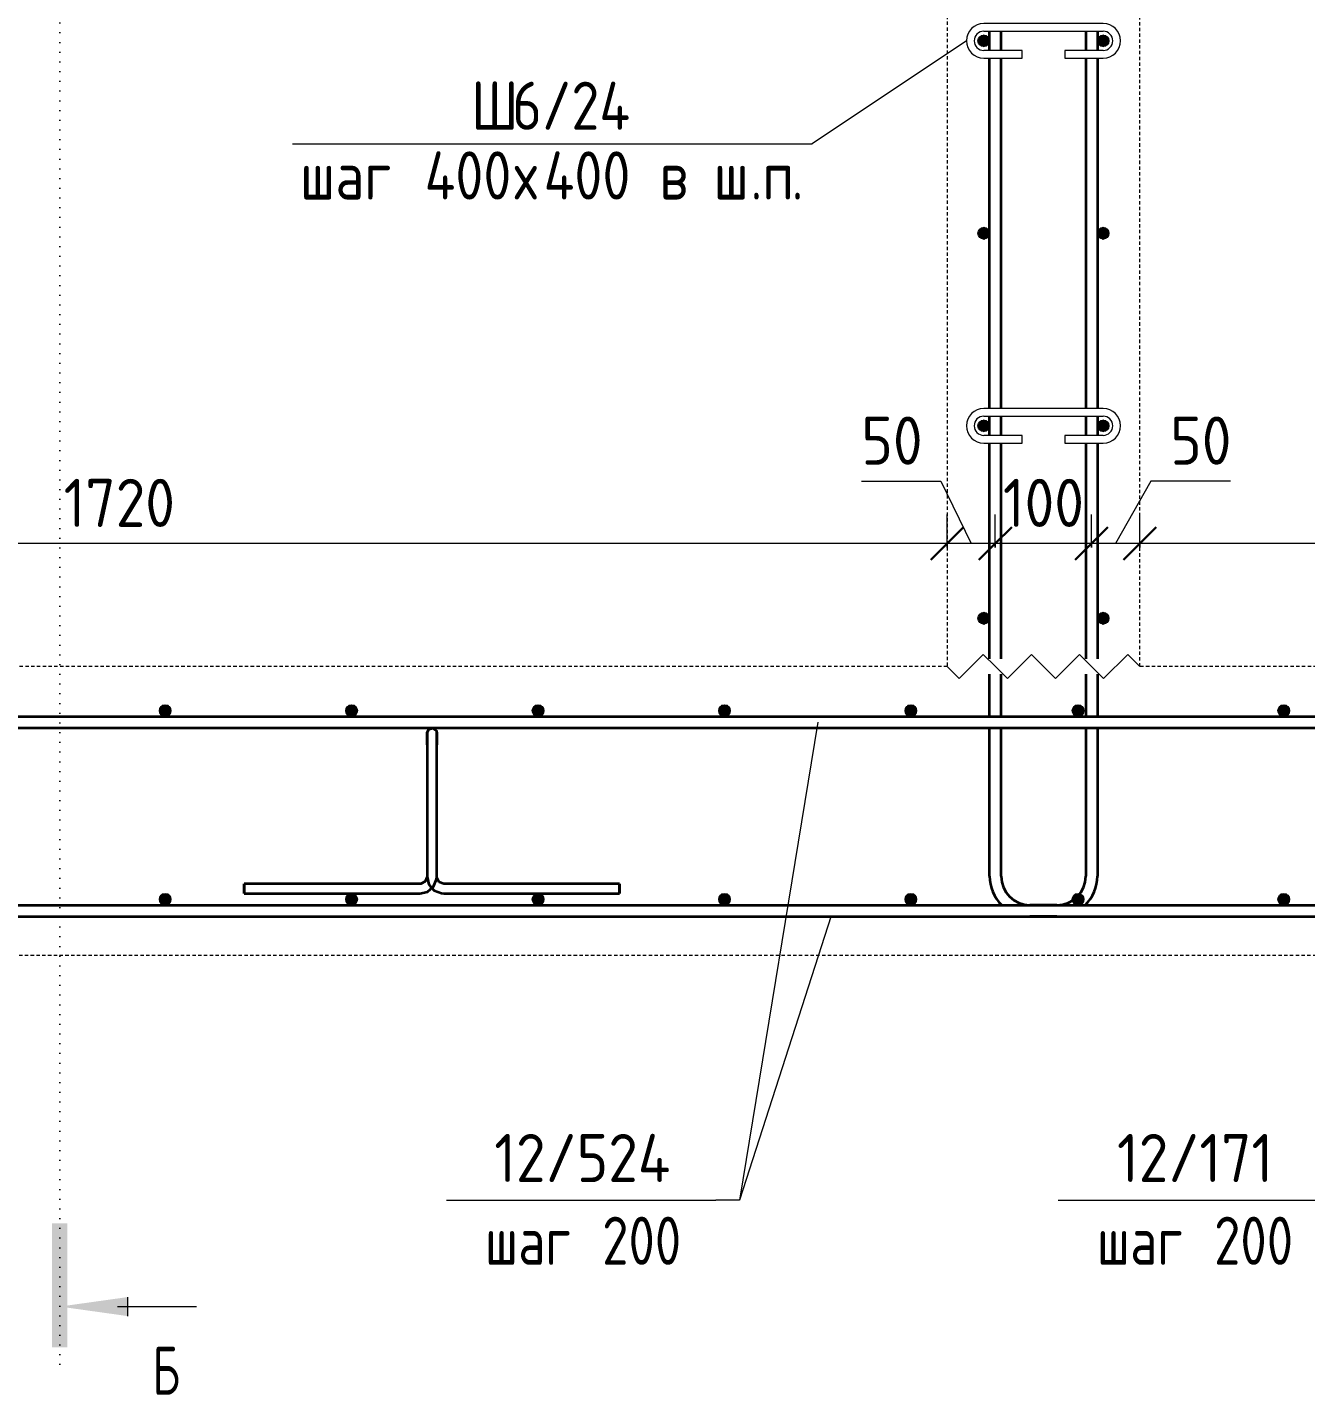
# Model space of a CAD drawing. Header units: millimetres. Extents: x -35709 to -15218, y -2926 to 78616.
# Drawn here: x -26317 to -24990, y -2747 to -1326 of the extents above; entities that cross this region are included whole.
import ezdxf

# ---------------------------------------------------------------- set-up
doc = ezdxf.new("R2010")
doc.units = ezdxf.units.MM
doc.linetypes.add('01 Штриховая _4 мм_', pattern=[6, 3.5, -2.5])
doc.linetypes.add('04 Пунктир 10мм', pattern=[10, 0, -10])
for name, color, linetype, lineweight in [('AA_Dim', 7, 'Continuous', 9), ('AA_Dim-20', 7, 'Continuous', 9), ('AA_Oformlenie', 7, 'Continuous', 9), ('AA_Razrez', 7, 'Continuous', 9), ('AA_Vinoska', 7, 'Continuous', 9), ('KR_Armatura', 7, 'Continuous', 20), ('KR_Armatura_Tonkie', 7, 'Continuous', 20)]:
    doc.layers.add(name, color=color, linetype=linetype, lineweight=lineweight)
doc.layers.add('AF_Stena_Опалубка', color=7, linetype='Continuous', lineweight=20, true_color=0x0063c6)
doc.layers.add('KR_Fundament', color=7, linetype='Continuous', lineweight=20, true_color=0x804000)
doc.styles.add('ISOCPEUR', font='isocpeur.TTF', dxfattribs={"width": 0.7, "height": 50})
doc.styles.add('ISOCPEUR_1', font='isocpeur.TTF', dxfattribs={"width": 0.9, "height": 50})
doc.styles.add('ISOCPEUR_2', font='isocpeur.TTF', dxfattribs={"width": 0.8, "height": 50})
doc.styles.add('ISOCPEUR_4', font='isocpeur.TTF', dxfattribs={"width": 0.85, "height": 50})
doc.dimstyles.new('00_Точн_3_знака__прозр_', dxfattribs={"dimscale": 304.8, "dimtxt": 50.137748, "dimasz": 0.111549, "dimexe": 0.098425, "dimexo": 0.065617, "dimgap": 0.006562, "dimtad": 1, "dimdec": 3, "dimrnd": 0.001, "dimdsep": 46, "dimtxsty": 'ISOCPEUR_1', "dimblk1": 'OBLIQUE', "dimblk2": 'OBLIQUE', "dimsah": 1, "dimcen": 0.09, "dimdle": 0.098425, "dimazin": 0, "dimtfac": 1, "dimtdec": 4, "dimtix": 1, "dimtmove": 0, "dimatfit": 3, "dimfxl": 1, "dimtvp": 1, "dimtolj": 1, "dimtzin": 0, "dimlwd": 18, "dimlwe": 18, "dimarcsym": 2})
doc.dimstyles.new('00_Точн_3_знака__прозр__1', dxfattribs={"dimscale": 304.8, "dimtxt": 50.137748, "dimasz": 0.111549, "dimexe": 0.098425, "dimexo": 0.065617, "dimgap": 0.006562, "dimtad": 1, "dimdec": 3, "dimrnd": 0.001, "dimdsep": 46, "dimtxsty": 'ISOCPEUR_1', "dimblk1": 'OBLIQUE', "dimblk2": 'OBLIQUE', "dimsah": 1, "dimcen": 0.09, "dimdle": 0.098425, "dimazin": 0, "dimtfac": 1, "dimtdec": 4, "dimtix": 1, "dimtmove": 1, "dimatfit": 3, "dimfxl": 1, "dimtvp": 1, "dimtolj": 1, "dimtzin": 0, "dimlwd": 18, "dimlwe": 18, "dimarcsym": 2})

# ---------------------------------------------------------------- blocks, each defined once
blk = doc.blocks.new('261_Лягушка _НесАрм_РабПлоск_ - 10 А240-3854957-А-А Арм')
at = {"layer": 'KR_Armatura_Tonkie', "lineweight": 35}
for p, q in [((30369.8, -2071.5), (30369.8, -2208.5)), ((30369.8, -2071.5), (30369.8, -2208.5)), ((30379.8, -2208.5), (30379.8, -2071.5)), ((30379.8, -2208.5), (30379.8, -2071.5)), ((30362.3, -2216), (30179.8, -2216)), ((30179.8, -2226), (30179.8, -2216)), ((30179.8, -2216), (30179.8, -2226)), ((30569.8, -2216), (30387.3, -2216)), ((30569.8, -2216), (30569.8, -2226)), ((30569.8, -2226), (30569.8, -2216)), ((30179.8, -2226), (30362.3, -2226)), ((30387.3, -2226), (30569.8, -2226))]:
    blk.add_line(p, q, dxfattribs=at)
at = {"layer": 'KR_Armatura_Tonkie', "lineweight": 35, "flags": 128}
for points in [[(30369.8, -2059), (30371.7, -2055.1), (30375.9, -2054.1), (30379.3, -2056.7), (30379.8, -2059)], [(30369.8, -2059), (30369.8, -2060.9), (30369.8, -2066.1), (30369.8, -2071.5)], [(30369.8, -2071.5), (30369.8, -2064.8), (30369.8, -2060.2), (30369.8, -2059)], [(30379.8, -2071.5), (30379.8, -2064.8), (30379.8, -2060.2), (30379.8, -2059)], [(30379.8, -2059), (30379.8, -2060.9), (30379.8, -2066.1), (30379.8, -2071.5)], [(30362.3, -2226), (30370.4, -2224.1), (30376.6, -2218.7), (30379.7, -2211), (30379.8, -2208.5)], [(30369.8, -2208.5), (30368, -2213.5), (30363.2, -2215.9), (30362.3, -2216)], [(30369.8, -2208.5), (30371.8, -2216.5), (30377.2, -2222.7), (30384.8, -2225.8), (30387.3, -2226)], [(30387.3, -2216), (30382.4, -2214.1), (30379.9, -2209.4), (30379.8, -2208.5)]]:
    blk.add_lwpolyline(points, dxfattribs=at)
blk = doc.blocks.new('Последовательность узлов - 3мм масшт20 маскировка-904226-А-А Арм')
at = {"layer": 'AA_Oformlenie'}
for p, q in [((31692.6, -282.5), (31717.6, -257.5)), ((31730.1, -270), (31717.6, -257.5)), ((31742.6, -282.5), (31767.6, -257.5)), ((31780.1, -270), (31767.6, -257.5)), ((31792.6, -282.5), (31817.6, -257.5)), ((31830.1, -270), (31817.6, -257.5)), ((31842.6, -282.5), (31867.6, -257.5)), ((31880.1, -270), (31867.6, -257.5)), ((31680.1, -270), (31692.6, -282.5)), ((31730.1, -270), (31742.6, -282.5)), ((31780.1, -270), (31792.6, -282.5)), ((31830.1, -270), (31842.6, -282.5))]:
    blk.add_line(p, q, dxfattribs=at)
blk = doc.blocks.new('079_Шпилька _ЭлУзла_ - d8 А240-3883367-А-А Арм')
at = {"layer": 'AA_Oformlenie'}
for p, q in [((29922.1, -302), (29798.1, -302)), ((29798.1, -310), (29922.1, -310)), ((29838.1, -330), (29798.1, -330)), ((29798.1, -338), (29838.1, -338)), ((29838.1, -338), (29838.1, -330)), ((29922.1, -330), (29882.1, -330)), ((29882.1, -330), (29882.1, -338)), ((29882.1, -338), (29922.1, -338))]:
    blk.add_line(p, q, dxfattribs=at)
for centre, radius, start, end in [((29798.1, -320), 18, 90, 270), ((29798.1, -320), 10, 90, 270), ((29922.1, -320), 18, 270, 90), ((29922.1, -320), 10, 270, 90)]:
    blk.add_arc(centre, radius, start, end, dxfattribs=at)
blk = doc.blocks.new('Разрез - Номер узла_ спереди-394134-А-А Арм')
at = {"layer": 'AA_Razrez'}
for points in [[(30750.2, -2568.6), (30766.2, -2568.6), (30766.2, -2697.7), (30750.2, -2697.7)], [(30829, -2645.3), (30829, -2665.1), (30758.3, -2655.2)]]:
    blk.add_hatch(color=256, dxfattribs=at).paths.add_polyline_path(points)
for p, q in [((30818.3, -2655.2), (30900.2, -2655.2)), ((30829, -2665.1), (30829, -2645.3))]:
    blk.add_line(p, q, dxfattribs=at)
blk = doc.blocks.new('DIMBLOCK63-А-А Арм')
at = {"layer": 'AA_Dim-20', "color": 30, "lineweight": 18, "true_color": 0xff8000, "transparency": 16777216}
for p, q in [((-25162, -1866.3), (-25162, -1832.2)), ((-22362, -1866.3), (-22362, -1832.2)), ((-22362, -1862.2), (-25162, -1862.2)), ((-25162, -1862.2), (-25162, -1866.3)), ((-22362, -1862.2), (-22362, -1866.3))]:
    blk.add_line(p, q, dxfattribs=at)
at = {"layer": 'AA_Dim-20', "color": 30, "lineweight": 30, "true_color": 0xff8000, "transparency": 16777216}
for p, q in [((-25162, -1862.2), (-25145, -1845.2)), ((-22362, -1862.2), (-22345, -1845.2)), ((-25162, -1862.2), (-25179, -1879.2)), ((-22362, -1862.2), (-22379, -1879.2))]:
    blk.add_line(p, q, dxfattribs=at)
at = {"layer": 'AA_Dim-20', "color": 0, "lineweight": 18, "transparency": 16777216, "insert": (-23824.4, -1795.1), "char_height": 50, "width": 149.846, "attachment_point": 1, "line_spacing_factor": 1.135194, "style": 'ISOCPEUR_1'}
blk.add_mtext('2800', dxfattribs=at)
blk = doc.blocks.new('_Oblique')
at = {"color": 0, "linetype": 'ByBlock', "lineweight": -2}
blk.add_line((-0.5, -0.5), (0.5, 0.5), dxfattribs=at)
blk = doc.blocks.new('DIMBLOCK64-А-А Арм')
at = {"layer": 'AA_Dim-20', "color": 30, "lineweight": 18, "true_color": 0xff8000, "transparency": 16777216}
for p, q in [((-25150.3, -1797.5), (-25187, -1862.2)), ((-25067.8, -1797.5), (-25150.3, -1797.5)), ((-25212, -1866.3), (-25212, -1832.2)), ((-25162, -1866.3), (-25162, -1832.2)), ((-25162, -1862.2), (-25212, -1862.2)), ((-25212, -1862.2), (-25212, -1866.3)), ((-25162, -1862.2), (-25162, -1866.3))]:
    blk.add_line(p, q, dxfattribs=at)
at = {"layer": 'AA_Dim-20', "color": 30, "lineweight": 30, "true_color": 0xff8000, "transparency": 16777216}
for p, q in [((-25212, -1862.2), (-25195, -1845.2)), ((-25162, -1862.2), (-25145, -1845.2)), ((-25212, -1862.2), (-25229, -1879.2)), ((-25162, -1862.2), (-25179, -1879.2))]:
    blk.add_line(p, q, dxfattribs=at)
at = {"layer": 'AA_Dim-20', "color": 0, "lineweight": 18, "transparency": 16777216, "insert": (-25130.3, -1730.4), "char_height": 50, "width": 74.923, "attachment_point": 1, "line_spacing_factor": 1.135194, "style": 'ISOCPEUR_1'}
blk.add_mtext('50', dxfattribs=at)
blk = doc.blocks.new('DIMBLOCK65-А-А Арм')
at = {"layer": 'AA_Dim-20', "color": 30, "lineweight": 18, "true_color": 0xff8000, "transparency": 16777216}
for p, q in [((-25312, -1866.3), (-25312, -1832.2)), ((-25212, -1866.3), (-25212, -1832.2)), ((-25212, -1862.2), (-25312, -1862.2)), ((-25312, -1862.2), (-25312, -1866.3)), ((-25212, -1862.2), (-25212, -1866.3))]:
    blk.add_line(p, q, dxfattribs=at)
at = {"layer": 'AA_Dim-20', "color": 30, "lineweight": 30, "true_color": 0xff8000, "transparency": 16777216}
for p, q in [((-25312, -1862.2), (-25295, -1845.2)), ((-25212, -1862.2), (-25195, -1845.2)), ((-25312, -1862.2), (-25329, -1879.2)), ((-25212, -1862.2), (-25229, -1879.2))]:
    blk.add_line(p, q, dxfattribs=at)
at = {"layer": 'AA_Dim-20', "color": 0, "lineweight": 18, "transparency": 16777216, "insert": (-25304.1, -1795.1), "char_height": 50, "width": 101.032, "attachment_point": 1, "line_spacing_factor": 1.135194, "style": 'ISOCPEUR_1'}
blk.add_mtext('100', dxfattribs=at)
blk = doc.blocks.new('DIMBLOCK66-А-А Арм')
at = {"layer": 'AA_Dim-20', "color": 30, "lineweight": 18, "true_color": 0xff8000, "transparency": 16777216}
for p, q in [((-25451.1, -1797.5), (-25368.7, -1797.5)), ((-25368.7, -1797.5), (-25337, -1862.2)), ((-25362, -1866.3), (-25362, -1832.2)), ((-25312, -1866.3), (-25312, -1832.2)), ((-25312, -1862.2), (-25362, -1862.2)), ((-25362, -1862.2), (-25362, -1866.3)), ((-25312, -1862.2), (-25312, -1866.3))]:
    blk.add_line(p, q, dxfattribs=at)
at = {"layer": 'AA_Dim-20', "color": 30, "lineweight": 30, "true_color": 0xff8000, "transparency": 16777216}
for p, q in [((-25362, -1862.2), (-25345, -1845.2)), ((-25312, -1862.2), (-25295, -1845.2)), ((-25362, -1862.2), (-25379, -1879.2)), ((-25312, -1862.2), (-25329, -1879.2))]:
    blk.add_line(p, q, dxfattribs=at)
at = {"layer": 'AA_Dim-20', "color": 0, "lineweight": 18, "transparency": 16777216, "insert": (-25451.1, -1730.4), "char_height": 50, "width": 74.923, "attachment_point": 1, "line_spacing_factor": 1.135194, "style": 'ISOCPEUR_1'}
blk.add_mtext('50', dxfattribs=at)
blk = doc.blocks.new('DIMBLOCK67-А-А Арм')
at = {"layer": 'AA_Dim-20', "color": 30, "lineweight": 18, "true_color": 0xff8000, "transparency": 16777216}
for p, q in [((-27082, -1866.3), (-27082, -1832.2)), ((-25362, -1866.3), (-25362, -1832.2)), ((-25362, -1862.2), (-27082, -1862.2)), ((-27082, -1862.2), (-27082, -1866.3)), ((-25362, -1862.2), (-25362, -1866.3))]:
    blk.add_line(p, q, dxfattribs=at)
at = {"layer": 'AA_Dim-20', "color": 30, "lineweight": 30, "true_color": 0xff8000, "transparency": 16777216}
for p, q in [((-27082, -1862.2), (-27065, -1845.2)), ((-25362, -1862.2), (-25345, -1845.2)), ((-27082, -1862.2), (-27099, -1879.2)), ((-25362, -1862.2), (-25379, -1879.2))]:
    blk.add_line(p, q, dxfattribs=at)
at = {"layer": 'AA_Dim-20', "color": 0, "lineweight": 18, "transparency": 16777216, "insert": (-26279.7, -1795.1), "char_height": 50, "width": 138.494, "attachment_point": 1, "line_spacing_factor": 1.135194, "style": 'ISOCPEUR_1'}
blk.add_mtext('1720', dxfattribs=at)
blk = doc.blocks.new('042_М_Арматуры - Диам длина поз _ Комментарий-2260297-А-А Арм')
at = {"layer": 'AA_Vinoska'}
blk.add_line((34200.8, -2510.4), (34480.8, -2510.4), dxfattribs=at)
blk = doc.blocks.new('044_М_Универсальная с полкой - Марка_Комментарий полка 27-3828024-А-А Арм')
at = {"layer": 'AA_Vinoska'}
blk.add_line((30159.1, -1447), (30699.1, -1447), dxfattribs=at)

msp = doc.modelspace()

# ---------------------------------------------------------------- hatches: boundary and pattern name
at = {"layer": 'KR_Armatura'}
h = msp.add_hatch(color=256, dxfattribs=at)
edge = h.paths.add_edge_path()
edge.add_arc((-25323.9876, -1340), 6, 0, 360)
for points in [[(-25323.9876, -1346), (-25318.7914, -1343), (-25318.7914, -1337), (-25323.9876, -1334), (-25329.1837, -1337), (-25329.1837, -1343)], [(-25199.9876, -1346), (-25194.7914, -1343), (-25194.7914, -1337), (-25199.9876, -1334), (-25205.1837, -1337), (-25205.1837, -1343)], [(-25323.9876, -1546), (-25318.7914, -1543), (-25318.7914, -1537), (-25323.9876, -1534), (-25329.1837, -1537), (-25329.1837, -1543)], [(-25199.9876, -1546), (-25194.7914, -1543), (-25194.7914, -1537), (-25199.9876, -1534), (-25205.1837, -1537), (-25205.1837, -1543)], [(-25323.9876, -1746), (-25318.7914, -1743), (-25318.7914, -1737), (-25323.9876, -1734), (-25329.1837, -1737), (-25329.1837, -1743)], [(-25199.9876, -1746), (-25194.7914, -1743), (-25194.7914, -1737), (-25199.9876, -1734), (-25205.1837, -1737), (-25205.1837, -1743)], [(-25323.9876, -1946), (-25318.7914, -1943), (-25318.7914, -1937), (-25323.9876, -1934), (-25329.1837, -1937), (-25329.1837, -1943)], [(-25199.9876, -1946), (-25194.7914, -1943), (-25194.7914, -1937), (-25199.9876, -1934), (-25205.1837, -1937), (-25205.1837, -1943)], [(-26177.2098, -2041.1962), (-26171.2098, -2041.1962), (-26168.2098, -2036), (-26171.2098, -2030.8038), (-26177.2098, -2030.8038), (-26180.2098, -2036)], [(-25983.5802, -2041.1962), (-25977.5802, -2041.1962), (-25974.5802, -2036), (-25977.5802, -2030.8038), (-25983.5802, -2030.8038), (-25986.5802, -2036)], [(-25789.9505, -2041.1962), (-25783.9505, -2041.1962), (-25780.9505, -2036), (-25783.9505, -2030.8038), (-25789.9505, -2030.8038), (-25792.9505, -2036)], [(-25590.3209, -2041.1962), (-25587.3209, -2036), (-25590.3209, -2030.8038), (-25596.3209, -2030.8038), (-25599.3209, -2036), (-25596.3209, -2041.1962)], [(-25402.6913, -2041.1962), (-25396.6913, -2041.1962), (-25393.6913, -2036), (-25396.6913, -2030.8038), (-25402.6913, -2030.8038), (-25405.6913, -2036)], [(-25229.0616, -2041.1962), (-25223.0616, -2041.1962), (-25220.0616, -2036), (-25223.0616, -2030.8038), (-25229.0616, -2030.8038), (-25232.0616, -2036)], [(-25015.432, -2041.1962), (-25009.432, -2041.1962), (-25006.432, -2036), (-25009.432, -2030.8038), (-25015.432, -2030.8038), (-25018.432, -2036)], [(-26177.2098, -2237.1962), (-26171.2098, -2237.1962), (-26168.2098, -2232), (-26171.2098, -2226.8038), (-26177.2098, -2226.8038), (-26180.2098, -2232)], [(-25983.5802, -2237.1962), (-25977.5802, -2237.1962), (-25974.5802, -2232), (-25977.5802, -2226.8038), (-25983.5802, -2226.8038), (-25986.5802, -2232)], [(-25789.9505, -2237.1962), (-25783.9505, -2237.1962), (-25780.9505, -2232), (-25783.9505, -2226.8038), (-25789.9505, -2226.8038), (-25792.9505, -2232)], [(-25590.3209, -2237.1962), (-25587.3209, -2232), (-25590.3209, -2226.8038), (-25596.3209, -2226.8038), (-25599.3209, -2232), (-25596.3209, -2237.1962)], [(-25402.6913, -2237.1962), (-25396.6913, -2237.1962), (-25393.6913, -2232), (-25396.6913, -2226.8038), (-25402.6913, -2226.8038), (-25405.6913, -2232)], [(-25229.0616, -2237.1962), (-25223.0616, -2237.1962), (-25220.0616, -2232), (-25223.0616, -2226.8038), (-25229.0616, -2226.8038), (-25232.0616, -2232)], [(-25015.432, -2237.1962), (-25009.432, -2237.1962), (-25006.432, -2232), (-25009.432, -2226.8038), (-25015.432, -2226.8038), (-25018.432, -2232)]]:
    msp.add_hatch(color=256, dxfattribs=at).paths.add_polyline_path(points)
h = msp.add_hatch(color=256, dxfattribs=at)
edge = h.paths.add_edge_path()
edge.add_arc((-25199.9876, -1340), 6, 0, 360)
h = msp.add_hatch(color=256, dxfattribs=at)
edge = h.paths.add_edge_path()
edge.add_arc((-25323.9876, -1540), 6, 0, 360)
h = msp.add_hatch(color=256, dxfattribs=at)
edge = h.paths.add_edge_path()
edge.add_arc((-25199.9876, -1540), 6, 0, 360)
h = msp.add_hatch(color=256, dxfattribs=at)
edge = h.paths.add_edge_path()
edge.add_arc((-25323.9876, -1740), 6, 0, 360)
h = msp.add_hatch(color=256, dxfattribs=at)
edge = h.paths.add_edge_path()
edge.add_arc((-25199.9876, -1740), 6, 0, 360)
h = msp.add_hatch(color=256, dxfattribs=at)
edge = h.paths.add_edge_path()
edge.add_arc((-25323.9876, -1940), 6, 0, 360)
h = msp.add_hatch(color=256, dxfattribs=at)
edge = h.paths.add_edge_path()
edge.add_arc((-25199.9876, -1940), 6, 0, 360)
h = msp.add_hatch(color=256, dxfattribs=at)
edge = h.paths.add_edge_path()
edge.add_arc((-26174.2098, -2036), 6, 0, 360)
h = msp.add_hatch(color=256, dxfattribs=at)
edge = h.paths.add_edge_path()
edge.add_arc((-25980.5802, -2036), 6, 0, 360)
h = msp.add_hatch(color=256, dxfattribs=at)
edge = h.paths.add_edge_path()
edge.add_arc((-25786.9505, -2036), 6, 0, 360)
h = msp.add_hatch(color=256, dxfattribs=at)
edge = h.paths.add_edge_path()
edge.add_arc((-25593.3209, -2036), 6, 0, 360)
h = msp.add_hatch(color=256, dxfattribs=at)
edge = h.paths.add_edge_path()
edge.add_arc((-25399.6913, -2036), 6, 0, 360)
h = msp.add_hatch(color=256, dxfattribs=at)
edge = h.paths.add_edge_path()
edge.add_arc((-25226.0616, -2036), 6, 0, 360)
h = msp.add_hatch(color=256, dxfattribs=at)
edge = h.paths.add_edge_path()
edge.add_arc((-25012.432, -2036), 6, 0, 360)
h = msp.add_hatch(color=256, dxfattribs=at)
edge = h.paths.add_edge_path()
edge.add_arc((-26174.2098, -2232), 6, 0, 360)
h = msp.add_hatch(color=256, dxfattribs=at)
edge = h.paths.add_edge_path()
edge.add_arc((-25980.5802, -2232), 6, 0, 360)
h = msp.add_hatch(color=256, dxfattribs=at)
edge = h.paths.add_edge_path()
edge.add_arc((-25786.9505, -2232), 6, 0, 360)
h = msp.add_hatch(color=256, dxfattribs=at)
edge = h.paths.add_edge_path()
edge.add_arc((-25593.3209, -2232), 6, 0, 360)
h = msp.add_hatch(color=256, dxfattribs=at)
edge = h.paths.add_edge_path()
edge.add_arc((-25399.6913, -2232), 6, 0, 360)
h = msp.add_hatch(color=256, dxfattribs=at)
edge = h.paths.add_edge_path()
edge.add_arc((-25226.0616, -2232), 6, 0, 360)
h = msp.add_hatch(color=256, dxfattribs=at)
edge = h.paths.add_edge_path()
edge.add_arc((-25012.432, -2232), 6, 0, 360)

# ---------------------------------------------------------------- linework, layer by layer
at = {"layer": 'AA_Razrez', "color": 7, "linetype": '04 Пунктир 10мм', "true_color": 0xffffff}
msp.add_line((-26283.7576, -2715.2025), (-26283.7576, 423.0691), dxfattribs=at)
at = {"layer": 'AA_Vinoska'}
for p, q in [((-25341.9876, -1340), (-25502.1385, -1446.9983)), ((-25496.318, -2048), (-25577.7304, -2544.7967)), ((-25482.5794, -2249.0754), (-25577.5561, -2544.7967)), ((-25577.7304, -2544.7967), (-25602.1797, -2544.7967)), ((-25577.5561, -2544.7967), (-25602.1797, -2544.7967))]:
    msp.add_line(p, q, dxfattribs=at)
at = {"layer": 'AF_Stena_Опалубка', "linetype": '01 Штриховая _4 мм_'}
for p, q in [((-25361.9876, -270), (-25361.9876, -1990)), ((-25161.9876, -1990), (-25161.9876, -270))]:
    msp.add_line(p, q, dxfattribs=at)
at = {"layer": 'KR_Armatura'}
for p, q in [((-25323.9876, -1334), (-25329.1837, -1337)), ((-25318.7914, -1337), (-25323.9876, -1334)), ((-25199.9876, -1334), (-25205.1837, -1337)), ((-25194.7914, -1337), (-25199.9876, -1334)), ((-25329.1837, -1337), (-25329.1837, -1343)), ((-25329.1837, -1343), (-25323.9876, -1346)), ((-25323.9876, -1346), (-25318.7914, -1343)), ((-25318.7914, -1343), (-25318.7914, -1337)), ((-25205.1837, -1337), (-25205.1837, -1343)), ((-25205.1837, -1343), (-25199.9876, -1346)), ((-25199.9876, -1346), (-25194.7914, -1343)), ((-25194.7914, -1343), (-25194.7914, -1337)), ((-25323.9876, -1534), (-25329.1837, -1537)), ((-25318.7914, -1537), (-25323.9876, -1534)), ((-25199.9876, -1534), (-25205.1837, -1537)), ((-25194.7914, -1537), (-25199.9876, -1534)), ((-25329.1837, -1537), (-25329.1837, -1543)), ((-25329.1837, -1543), (-25323.9876, -1546)), ((-25323.9876, -1546), (-25318.7914, -1543)), ((-25318.7914, -1543), (-25318.7914, -1537)), ((-25205.1837, -1537), (-25205.1837, -1543)), ((-25205.1837, -1543), (-25199.9876, -1546)), ((-25199.9876, -1546), (-25194.7914, -1543)), ((-25194.7914, -1543), (-25194.7914, -1537)), ((-25323.9876, -1734), (-25329.1837, -1737)), ((-25329.1837, -1737), (-25329.1837, -1743)), ((-25329.1837, -1743), (-25323.9876, -1746)), ((-25318.7914, -1737), (-25323.9876, -1734)), ((-25323.9876, -1746), (-25318.7914, -1743)), ((-25318.7914, -1743), (-25318.7914, -1737)), ((-25199.9876, -1734), (-25205.1837, -1737)), ((-25205.1837, -1737), (-25205.1837, -1743)), ((-25205.1837, -1743), (-25199.9876, -1746)), ((-25194.7914, -1737), (-25199.9876, -1734)), ((-25199.9876, -1746), (-25194.7914, -1743)), ((-25194.7914, -1743), (-25194.7914, -1737)), ((-25323.9876, -1934), (-25329.1837, -1937)), ((-25329.1837, -1937), (-25329.1837, -1943)), ((-25329.1837, -1943), (-25323.9876, -1946)), ((-25318.7914, -1937), (-25323.9876, -1934)), ((-25323.9876, -1946), (-25318.7914, -1943)), ((-25318.7914, -1943), (-25318.7914, -1937)), ((-25199.9876, -1934), (-25205.1837, -1937)), ((-25205.1837, -1937), (-25205.1837, -1943)), ((-25205.1837, -1943), (-25199.9876, -1946)), ((-25194.7914, -1937), (-25199.9876, -1934)), ((-25199.9876, -1946), (-25194.7914, -1943)), ((-25194.7914, -1943), (-25194.7914, -1937)), ((-26177.2098, -2030.8038), (-26180.2098, -2036)), ((-26171.2098, -2030.8038), (-26177.2098, -2030.8038)), ((-26168.2098, -2036), (-26171.2098, -2030.8038)), ((-25983.5802, -2030.8038), (-25986.5802, -2036)), ((-25977.5802, -2030.8038), (-25983.5802, -2030.8038)), ((-25974.5802, -2036), (-25977.5802, -2030.8038)), ((-25789.9505, -2030.8038), (-25792.9505, -2036)), ((-25783.9505, -2030.8038), (-25789.9505, -2030.8038)), ((-25780.9505, -2036), (-25783.9505, -2030.8038)), ((-25596.3209, -2030.8038), (-25599.3209, -2036)), ((-25590.3209, -2030.8038), (-25596.3209, -2030.8038)), ((-25587.3209, -2036), (-25590.3209, -2030.8038)), ((-25402.6913, -2030.8038), (-25405.6913, -2036)), ((-25396.6913, -2030.8038), (-25402.6913, -2030.8038)), ((-25393.6913, -2036), (-25396.6913, -2030.8038)), ((-25229.0616, -2030.8038), (-25232.0616, -2036)), ((-25223.0616, -2030.8038), (-25229.0616, -2030.8038)), ((-25220.0616, -2036), (-25223.0616, -2030.8038)), ((-25015.432, -2030.8038), (-25018.432, -2036)), ((-25009.432, -2030.8038), (-25015.432, -2030.8038)), ((-25006.432, -2036), (-25009.432, -2030.8038)), ((-26180.2098, -2036), (-26177.2098, -2041.1962)), ((-26177.2098, -2041.1962), (-26171.2098, -2041.1962)), ((-26171.2098, -2041.1962), (-26168.2098, -2036)), ((-25986.5802, -2036), (-25983.5802, -2041.1962)), ((-25983.5802, -2041.1962), (-25977.5802, -2041.1962)), ((-25977.5802, -2041.1962), (-25974.5802, -2036)), ((-25792.9505, -2036), (-25789.9505, -2041.1962)), ((-25789.9505, -2041.1962), (-25783.9505, -2041.1962)), ((-25783.9505, -2041.1962), (-25780.9505, -2036)), ((-25599.3209, -2036), (-25596.3209, -2041.1962)), ((-25596.3209, -2041.1962), (-25590.3209, -2041.1962)), ((-25590.3209, -2041.1962), (-25587.3209, -2036)), ((-25405.6913, -2036), (-25402.6913, -2041.1962)), ((-25402.6913, -2041.1962), (-25396.6913, -2041.1962)), ((-25396.6913, -2041.1962), (-25393.6913, -2036)), ((-25232.0616, -2036), (-25229.0616, -2041.1962)), ((-25229.0616, -2041.1962), (-25223.0616, -2041.1962)), ((-25223.0616, -2041.1962), (-25220.0616, -2036)), ((-25018.432, -2036), (-25015.432, -2041.1962)), ((-25015.432, -2041.1962), (-25009.432, -2041.1962)), ((-25009.432, -2041.1962), (-25006.432, -2036)), ((-26177.2098, -2226.8038), (-26180.2098, -2232)), ((-26171.2098, -2226.8038), (-26177.2098, -2226.8038)), ((-26168.2098, -2232), (-26171.2098, -2226.8038)), ((-25983.5802, -2226.8038), (-25986.5802, -2232)), ((-25977.5802, -2226.8038), (-25983.5802, -2226.8038)), ((-25974.5802, -2232), (-25977.5802, -2226.8038)), ((-25789.9505, -2226.8038), (-25792.9505, -2232)), ((-25783.9505, -2226.8038), (-25789.9505, -2226.8038)), ((-25780.9505, -2232), (-25783.9505, -2226.8038)), ((-25596.3209, -2226.8038), (-25599.3209, -2232)), ((-25590.3209, -2226.8038), (-25596.3209, -2226.8038)), ((-25587.3209, -2232), (-25590.3209, -2226.8038)), ((-25402.6913, -2226.8038), (-25405.6913, -2232)), ((-25396.6913, -2226.8038), (-25402.6913, -2226.8038)), ((-25393.6913, -2232), (-25396.6913, -2226.8038)), ((-25229.0616, -2226.8038), (-25232.0616, -2232)), ((-25223.0616, -2226.8038), (-25229.0616, -2226.8038)), ((-25220.0616, -2232), (-25223.0616, -2226.8038)), ((-25015.432, -2226.8038), (-25018.432, -2232)), ((-25009.432, -2226.8038), (-25015.432, -2226.8038)), ((-25006.432, -2232), (-25009.432, -2226.8038)), ((-26180.2098, -2232), (-26177.2098, -2237.1962)), ((-26177.2098, -2237.1962), (-26171.2098, -2237.1962)), ((-26171.2098, -2237.1962), (-26168.2098, -2232)), ((-25986.5802, -2232), (-25983.5802, -2237.1962)), ((-25983.5802, -2237.1962), (-25977.5802, -2237.1962)), ((-25977.5802, -2237.1962), (-25974.5802, -2232)), ((-25792.9505, -2232), (-25789.9505, -2237.1962)), ((-25789.9505, -2237.1962), (-25783.9505, -2237.1962)), ((-25783.9505, -2237.1962), (-25780.9505, -2232)), ((-25599.3209, -2232), (-25596.3209, -2237.1962)), ((-25596.3209, -2237.1962), (-25590.3209, -2237.1962)), ((-25590.3209, -2237.1962), (-25587.3209, -2232)), ((-25405.6913, -2232), (-25402.6913, -2237.1962)), ((-25402.6913, -2237.1962), (-25396.6913, -2237.1962)), ((-25396.6913, -2237.1962), (-25393.6913, -2232)), ((-25232.0616, -2232), (-25229.0616, -2237.1962)), ((-25229.0616, -2237.1962), (-25223.0616, -2237.1962)), ((-25223.0616, -2237.1962), (-25220.0616, -2232)), ((-25018.432, -2232), (-25015.432, -2237.1962)), ((-25015.432, -2237.1962), (-25009.432, -2237.1962)), ((-25009.432, -2237.1962), (-25006.432, -2232))]:
    msp.add_line(p, q, dxfattribs=at)
for centre in [(-25323.9876, -1340), (-25199.9876, -1340), (-25323.9876, -1540), (-25199.9876, -1540), (-25323.9876, -1740), (-25199.9876, -1740), (-25323.9876, -1940), (-25199.9876, -1940), (-26174.2098, -2036), (-25980.5802, -2036), (-25786.9505, -2036), (-25593.3209, -2036), (-25399.6913, -2036), (-25226.0616, -2036), (-25012.432, -2036), (-26174.2098, -2232), (-25980.5802, -2232), (-25786.9505, -2232), (-25593.3209, -2232), (-25399.6913, -2232), (-25226.0616, -2232), (-25012.432, -2232)]:
    msp.add_circle(centre, 6, dxfattribs=at)
at = {"layer": 'KR_Armatura_Tonkie', "lineweight": 35}
for p, q in [((-25317.9876, -1350), (-25317.9876, -1330)), ((-25305.9876, -1350), (-25305.9876, -1330)), ((-25217.9876, -1330), (-25217.9876, -1350)), ((-25205.9876, -1330), (-25205.9876, -1350)), ((-25317.9876, -1722), (-25317.9876, -1358)), ((-25305.9876, -1722), (-25305.9876, -1358)), ((-25217.9876, -1358), (-25217.9876, -1722)), ((-25205.9876, -1358), (-25205.9876, -1722)), ((-25317.9876, -1750), (-25317.9876, -1730)), ((-25305.9876, -1750), (-25305.9876, -1730)), ((-25217.9876, -1730), (-25217.9876, -1750)), ((-25205.9876, -1730), (-25205.9876, -1750)), ((-25317.9876, -1982), (-25317.9876, -1758)), ((-25305.9876, -1982), (-25305.9876, -1758)), ((-25217.9876, -1758), (-25217.9876, -1982)), ((-25205.9876, -1758), (-25205.9876, -1982)), ((-25317.9876, -2042), (-25317.9876, -1998)), ((-25305.9876, -2042), (-25305.9876, -1998)), ((-25217.9876, -1998), (-25217.9876, -2042)), ((-25205.9876, -1998), (-25205.9876, -2042)), ((-27341.9876, -2042), (-22101.9876, -2042)), ((-27341.9876, -2054), (-22101.9876, -2054)), ((-25317.9876, -2208), (-25317.9876, -2054)), ((-25305.9876, -2208), (-25305.9876, -2054)), ((-25217.9876, -2054), (-25217.9876, -2208)), ((-25205.9876, -2054), (-25205.9876, -2208)), ((-27341.9876, -2238), (-22101.9876, -2238)), ((-25247.9876, -2238), (-25275.9876, -2238)), ((-27341.9876, -2250), (-22101.9876, -2250)), ((-25247.9876, -2250), (-25275.9876, -2250))]:
    msp.add_line(p, q, dxfattribs=at)
for centre, radius, start, end in [((-25275.9876, -2208), 42, 180, 225.6776046), ((-25275.9876, -2208), 30, 180, 270), ((-25247.9876, -2208), 30, 270, 360), ((-25247.9876, -2208), 42, 314.3223954, 0)]:
    msp.add_arc(centre, radius, start, end, dxfattribs=at)
at = {"layer": 'KR_Fundament', "linetype": '01 Штриховая _4 мм_'}
for p, q in [((-25361.9876, -1990), (-27081.9876, -1990)), ((-22361.9876, -1990), (-25161.9876, -1990)), ((-27381.9876, -2290), (-22061.9876, -2290))]:
    msp.add_line(p, q, dxfattribs=at)

# ---------------------------------------------------------------- block references
at = {"layer": 'AA_Oformlenie'}
for name, p in [('079_Шпилька _ЭлУзла_ - d8 А240-3883367-А-А Арм', (-55122.0492, -1020)), ('079_Шпилька _ЭлУзла_ - d8 А240-3883367-А-А Арм', (-55122.0492, -1420)), ('Последовательность узлов - 3мм масшт20 маскировка-904226-А-А Арм', (-57042.0492, -1720))]:
    msp.add_blockref(name, p, dxfattribs=at)
at = {"layer": 'AA_Razrez'}
msp.add_blockref('Разрез - Номер узла_ спереди-394134-А-А Арм', (-57042.0492, 0), dxfattribs=at)
at = {"layer": 'AA_Vinoska'}
for name, p in [('044_М_Универсальная с полкой - Марка_Комментарий полка 27-3828024-А-А Арм', (-56201.2001, 0)), ('042_М_Арматуры - Диам длина поз _ Комментарий-2260297-А-А Арм', (-60082.9565, -34.3485)), ('042_М_Арматуры - Диам длина поз _ Комментарий-2260297-А-А Арм', (-59447.3494, -34.3485))]:
    msp.add_blockref(name, p, dxfattribs=at)
at = {"layer": 'KR_Armatura_Tonkie', "lineweight": 35}
msp.add_blockref('261_Лягушка _НесАрм_РабПлоск_ - 10 А240-3854957-А-А Арм', (-56272.0492, 0), dxfattribs=at)

# ---------------------------------------------------------------- texts
at = {"layer": 'AA_Razrez', "insert": (-26187.4402, -2696.7072), "char_height": 50, "width": 33.670875, "attachment_point": 1, "style": 'ISOCPEUR'}
msp.add_mtext('\\fISOCPEUR|b0|i0|c204|p34|;\\W.7;Б', dxfattribs=at)
at = {"layer": 'AA_Vinoska', "char_height": 50, "attachment_point": 1}
for s, insert, width, style in [('\\fISOCPEUR|b0|i0|c204|p34|;\\W.85;Ш', (-25856.4585, -1382.4577), 51.789012, 'ISOCPEUR_4'), ('6/24', (-25813.7283, -1382.4577), 151.278431, 'ISOCPEUR_4'), (' 400', (-25931.8659, -1454.9011), 145.826956, 'ISOCPEUR_4'), ('400 ', (-25781.1857, -1454.9011), 145.826956, 'ISOCPEUR_4'), ('\\fISOCPEUR|b0|i0|c204|p34|;\\W.85; ', (-25630.5055, -1454.9011), 31.345981, 'ISOCPEUR_4'), ('шаг', (-26034.1935, -1454.9011), 124.021056, 'ISOCPEUR_4'), ('\\fISOCPEUR|b0|i0|c204|p34|;\\W.85;х', (-25811.5467, -1454.9011), 36.797456, 'ISOCPEUR_4'), ('\\fISOCPEUR|b0|i0|c204|p34|;\\W.85;в', (-25660.8664, -1454.9011), 36.797456, 'ISOCPEUR_4'), ('\\fISOCPEUR|b0|i0|c204|p34|;\\W.85;ш', (-25604.6425, -1454.9011), 46.337537, 'ISOCPEUR_4'), ('\\fISOCPEUR|b0|i0|c204|p34|;\\W.85;п', (-25554.0409, -1454.9011), 36.797456, 'ISOCPEUR_4'), ('\\fISOCPEUR|b0|i0|c204|p34|;\\W.85;.', (-25566.4102, -1454.9011), 14.991556, 'ISOCPEUR_4'), ('\\fISOCPEUR|b0|i0|c204|p34|;\\W.85;.', (-25523.68, -1454.9011), 14.991556, 'ISOCPEUR_4'), ('12/524', (-25832.4369, -2475.7917), 226.556887, 'ISOCPEUR_1'), ('12/171', (-25185.5798, -2475.7917), 199.139175, 'ISOCPEUR_1'), (' 200', (-25745.8385, -2561.7727), 133.4008, 'ISOCPEUR_2'), (' 200', (-25110.2314, -2561.7727), 133.4008, 'ISOCPEUR_2'), ('шаг', (-25842.1469, -2561.7727), 116.7257, 'ISOCPEUR_2'), ('шаг', (-25206.5398, -2561.7727), 116.7257, 'ISOCPEUR_2')]:
    msp.add_mtext(s, dxfattribs=dict(at, insert=insert, width=width, style=style))

# ---------------------------------------------------------------- dimensions: what is measured, and where the dimension line sits
at = {"layer": 'AA_Dim', "color": 30, "lineweight": 18, "true_color": 0xff8000}
for base, p1, p2, picture, middle in [((-25361.9876, -1862.2247), (-25311.9876, -1886.2663), (-25361.9876, -1886.2663), 'DIMBLOCK66-А-А Арм', (-25413.6524, -1763.7086)), ((-25211.9876, -1862.2247), (-25161.9876, -1886.2663), (-25211.9876, -1886.2663), 'DIMBLOCK64-А-А Арм', (-25092.7997, -1763.7086))]:
    dim = msp.add_linear_dim(base=base, p1=p1, p2=p2, dimstyle='00_Точн_3_знака__прозр__1', override={"dimpost": '<>', "dimfxl": 50}, dxfattribs=at)
    dim.commit()
    dim.dimension.update_dxf_attribs({"geometry": picture, "text_midpoint": middle, "dimtype": 160})
for base, p1, p2, override, picture, middle in [((-27081.9876, -1862.2247), (-25361.9876, -1886.2663), (-27081.9876, -1886.2663), {"dimpost": '<>', "dimfxl": 1720}, 'DIMBLOCK67-А-А Арм', (-26221.9876, -1835.2247)), ((-25311.9876, -1862.2247), (-25211.9876, -1886.2663), (-25311.9876, -1886.2663), {"dimpost": '<>', "dimfxl": 100}, 'DIMBLOCK65-А-А Арм', (-25261.9876, -1835.2247)), ((-25161.9876, -1862.2247), (-22361.9876, -1886.2663), (-25161.9876, -1886.2663), {"dimpost": '<>', "dimfxl": 2800}, 'DIMBLOCK63-А-А Арм', (-23761.9876, -1835.2247))]:
    dim = msp.add_linear_dim(base=base, p1=p1, p2=p2, dimstyle='00_Точн_3_знака__прозр_', override=override, dxfattribs=at)
    dim.commit()
    dim.dimension.update_dxf_attribs({"geometry": picture, "text_midpoint": middle})

doc.saveas('drawing.dxf')
